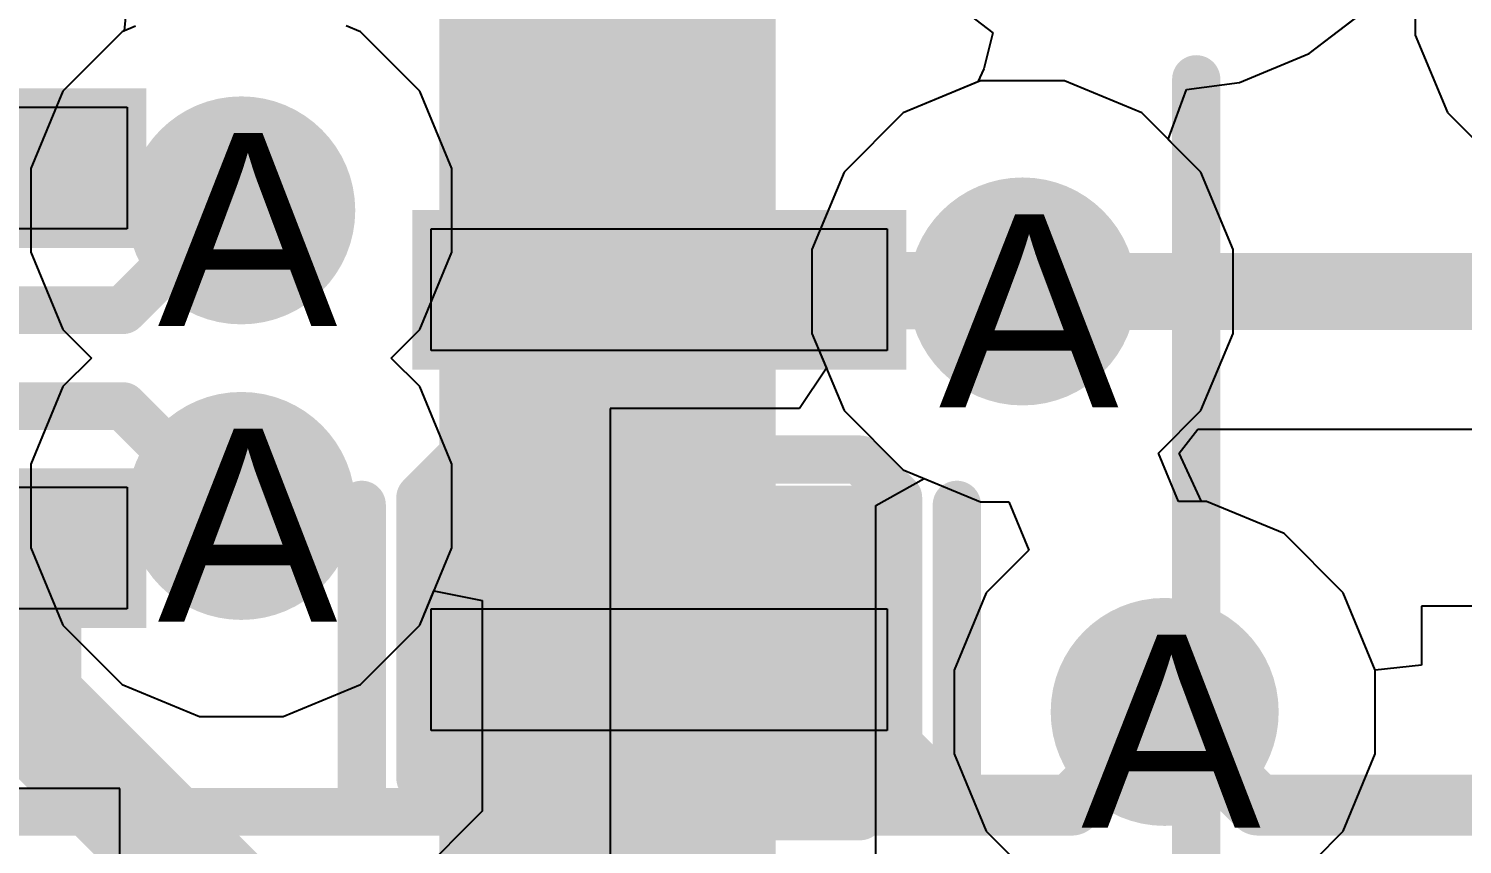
# Model space of a CAD drawing. Header units: inches. Extents: x 0 to 208, y 0 to 213.
# Drawn here: x 0.099 to 0.2476, y 1.9847 to 2.0692 of the extents above; entities that cross this region are included whole.
import ezdxf

# ---------------------------------------------------------------- set-up
doc = ezdxf.new("R2010")
doc.units = ezdxf.units.IN
doc.header["$MEASUREMENT"] = 0
for name, color, linetype in [('Bottom Layer', 5, 'Continuous'), ('Bottom Overlay', 54, 'Continuous'), ('Bottom Paste', 16, 'Continuous'), ('Bottom Solder', 6, 'Continuous'), ('Drill Drawing', 1, 'Continuous'), ('L2_GND1', 16, 'Continuous'), ('L3_SIG1', 76, 'Continuous'), ('L4_PWR', 90, 'Continuous'), ('L5_GND2', 156, 'Continuous'), ('L6_SIG2', 130, 'Continuous'), ('L7_GND3', 216, 'Continuous'), ('Top Layer', 1, 'Continuous'), ('Top Overlay', 2, 'Continuous'), ('Top Paste', 8, 'Continuous'), ('Top Solder', 216, 'Continuous'), ('Via Holes', 16, 'Continuous')]:
    doc.layers.add(name, color=color, linetype=linetype)
doc.styles.add('Arial', font='', dxfattribs={"height": 0.2})
doc.styles.get('Arial').set_extended_font_data('Arial')

# ---------------------------------------------------------------- blocks, each defined once
blk = doc.blocks.new('C___0402_B_68')
at = {"layer": 'Bottom Layer'}
for points in [[(-0.0095, 0.0125), (-0.0095, -0.0125), (-0.0275, -0.0125), (-0.0275, 0.0125)], [(0.0275, 0.0125), (0.0275, -0.0125), (0.0095, -0.0125), (0.0095, 0.0125)]]:
    blk.add_hatch(color=5, dxfattribs=at).paths.add_polyline_path(points)
at = {"layer": 'Bottom Paste'}
for points in [[(-0.0095, 0.0125), (-0.0095, -0.0125), (-0.0275, -0.0125), (-0.0275, 0.0125)], [(0.0275, 0.0125), (0.0275, -0.0125), (0.0095, -0.0125), (0.0095, 0.0125)]]:
    blk.add_hatch(color=16, dxfattribs=at).paths.add_polyline_path(points)
at = {"layer": 'Bottom Solder'}
for points in [[(-0.00714, 0.01486), (-0.00714, -0.01486), (-0.02986, -0.01486), (-0.02986, 0.01486)], [(0.02986, 0.01486), (0.02986, -0.01486), (0.00714, -0.01486), (0.00714, 0.01486)]]:
    blk.add_hatch(color=6, dxfattribs=at).paths.add_polyline_path(points)
at = {"layer": 'Bottom Overlay'}
for points in [[(-0.031, -0.016, 0.005, 0.005, 0), (-0.031, 0.016, 0.005, 0.005, 0)], [(-0.011, 0.016, 0.005, 0.005, 0), (-0.031, 0.016, 0.005, 0.005, 0)], [(0.031, 0.016, 0.005, 0.005, 0), (0.011, 0.016, 0.005, 0.005, 0)], [(0.031, -0.016, 0.005, 0.005, 0), (0.031, 0.016, 0.005, 0.005, 0)], [(-0.011, -0.016, 0.005, 0.005, 0), (-0.031, -0.016, 0.005, 0.005, 0)], [(0.031, -0.016, 0.005, 0.005, 0), (0.011, -0.016, 0.005, 0.005, 0)]]:
    blk.add_lwpolyline(points, format="xyseb", dxfattribs=at)
for points in [[(-0.03225, 0.016, 0.0025, 0.0025, 1), (-0.02975, 0.016, 0.0025, 0.0025, 1)], [(-0.03225, 0.016, 0.0025, 0.0025, 1), (-0.02975, 0.016, 0.0025, 0.0025, 1)], [(-0.01225, 0.016, 0.0025, 0.0025, 1), (-0.00975, 0.016, 0.0025, 0.0025, 1)], [(0.00975, 0.016, 0.0025, 0.0025, 1), (0.01225, 0.016, 0.0025, 0.0025, 1)], [(0.02975, 0.016, 0.0025, 0.0025, 1), (0.03225, 0.016, 0.0025, 0.0025, 1)], [(0.02975, 0.016, 0.0025, 0.0025, 1), (0.03225, 0.016, 0.0025, 0.0025, 1)], [(-0.03225, -0.016, 0.0025, 0.0025, 1), (-0.02975, -0.016, 0.0025, 0.0025, 1)], [(-0.03225, -0.016, 0.0025, 0.0025, 1), (-0.02975, -0.016, 0.0025, 0.0025, 1)], [(-0.01225, -0.016, 0.0025, 0.0025, 1), (-0.00975, -0.016, 0.0025, 0.0025, 1)], [(0.00975, -0.016, 0.0025, 0.0025, 1), (0.01225, -0.016, 0.0025, 0.0025, 1)], [(0.02975, -0.016, 0.0025, 0.0025, 1), (0.03225, -0.016, 0.0025, 0.0025, 1)], [(0.02975, -0.016, 0.0025, 0.0025, 1), (0.03225, -0.016, 0.0025, 0.0025, 1)]]:
    blk.add_lwpolyline(points, format="xyseb", close=True, dxfattribs=at)
blk = doc.blocks.new('DFN1006_2L__B__D____________B_84')
at = {"layer": 'Bottom Layer'}
for points in [[(-0.02067, 0.01378), (-0.00492, 0.01378), (-0.00492, -0.01378), (-0.02067, -0.01378)], [(0.00492, 0.01378), (0.02067, 0.01378), (0.02067, -0.01378), (0.00492, -0.01378)]]:
    blk.add_hatch(color=5, dxfattribs=at).paths.add_polyline_path(points)
at = {"layer": 'Bottom Paste'}
for points in [[(-0.02067, 0.01378), (-0.00492, 0.01378), (-0.00492, -0.01378), (-0.02067, -0.01378)], [(0.00492, 0.01378), (0.02067, 0.01378), (0.02067, -0.01378), (0.00492, -0.01378)]]:
    blk.add_hatch(color=16, dxfattribs=at).paths.add_polyline_path(points)
at = {"layer": 'Bottom Solder'}
for points in [[(-0.02267, 0.01578), (-0.00292, 0.01578), (-0.00292, -0.01578), (-0.02267, -0.01578)], [(0.00292, 0.01578), (0.02267, 0.01578), (0.02267, -0.01578), (0.00292, -0.01578)]]:
    blk.add_hatch(color=6, dxfattribs=at).paths.add_polyline_path(points)
at = {"layer": 'Bottom Overlay'}
for points in [[(-0.0208, 0.01847, 0.005, 0.005, 0), (-0.02474, 0.01453, 0.005, 0.005, 0)], [(-0.01, 0.01847, 0.005, 0.005, 0), (-0.0208, 0.01847, 0.005, 0.005, 0)], [(0.0208, 0.01847, 0.005, 0.005, 0), (0.01, 0.01847, 0.005, 0.005, 0)], [(0.02474, 0.01453, 0.005, 0.005, 0), (0.0208, 0.01847, 0.005, 0.005, 0)], [(-0.03083, 0.01614, 0.005, 0.005, 0), (-0.03083, -0.01378, 0.005, 0.005, 0)], [(0.03082, 0.01614, 0.005, 0.005, 0), (0.03082, -0.01378, 0.005, 0.005, 0)], [(-0.02474, 0.01453, 0.005, 0.005, 0), (-0.02474, -0.01453, 0.005, 0.005, 0)], [(0.02474, 0.01453, 0.005, 0.005, 0), (0.02474, -0.01453, 0.005, 0.005, 0)], [(-0.0208, -0.01847, 0.005, 0.005, 0), (-0.02474, -0.01453, 0.005, 0.005, 0)], [(0.02474, -0.01453, 0.005, 0.005, 0), (0.0208, -0.01847, 0.005, 0.005, 0)], [(-0.01962, -0.01847, 0.005, 0.005, 0), (-0.0208, -0.01847, 0.005, 0.005, 0)], [(-0.01, -0.01847, 0.005, 0.005, 0), (-0.01962, -0.01847, 0.005, 0.005, 0)], [(0.01962, -0.01847, 0.005, 0.005, 0), (0.01, -0.01847, 0.005, 0.005, 0)], [(0.0208, -0.01847, 0.005, 0.005, 0), (0.01962, -0.01847, 0.005, 0.005, 0)]]:
    blk.add_lwpolyline(points, format="xyseb", dxfattribs=at)
for points in [[(-0.02205, 0.01847, 0.0025, 0.0025, 1), (-0.01955, 0.01847, 0.0025, 0.0025, 1)], [(-0.02205, 0.01847, 0.0025, 0.0025, 1), (-0.01955, 0.01847, 0.0025, 0.0025, 1)], [(-0.01125, 0.01847, 0.0025, 0.0025, 1), (-0.00875, 0.01847, 0.0025, 0.0025, 1)], [(0.00875, 0.01847, 0.0025, 0.0025, 1), (0.01125, 0.01847, 0.0025, 0.0025, 1)], [(0.01955, 0.01847, 0.0025, 0.0025, 1), (0.02205, 0.01847, 0.0025, 0.0025, 1)], [(0.01955, 0.01847, 0.0025, 0.0025, 1), (0.02205, 0.01847, 0.0025, 0.0025, 1)], [(-0.03208, 0.01614, 0.0025, 0.0025, 1), (-0.02958, 0.01614, 0.0025, 0.0025, 1)], [(0.02957, 0.01614, 0.0025, 0.0025, 1), (0.03207, 0.01614, 0.0025, 0.0025, 1)], [(-0.02599, 0.01453, 0.0025, 0.0025, 1), (-0.02349, 0.01453, 0.0025, 0.0025, 1)], [(-0.02599, 0.01453, 0.0025, 0.0025, 1), (-0.02349, 0.01453, 0.0025, 0.0025, 1)], [(0.02349, 0.01453, 0.0025, 0.0025, 1), (0.02599, 0.01453, 0.0025, 0.0025, 1)], [(0.02349, 0.01453, 0.0025, 0.0025, 1), (0.02599, 0.01453, 0.0025, 0.0025, 1)], [(-0.03208, -0.01378, 0.0025, 0.0025, 1), (-0.02958, -0.01378, 0.0025, 0.0025, 1)], [(0.02957, -0.01378, 0.0025, 0.0025, 1), (0.03207, -0.01378, 0.0025, 0.0025, 1)], [(-0.02599, -0.01453, 0.0025, 0.0025, 1), (-0.02349, -0.01453, 0.0025, 0.0025, 1)], [(-0.02599, -0.01453, 0.0025, 0.0025, 1), (-0.02349, -0.01453, 0.0025, 0.0025, 1)], [(0.02349, -0.01453, 0.0025, 0.0025, 1), (0.02599, -0.01453, 0.0025, 0.0025, 1)], [(0.02349, -0.01453, 0.0025, 0.0025, 1), (0.02599, -0.01453, 0.0025, 0.0025, 1)], [(-0.02205, -0.01847, 0.0025, 0.0025, 1), (-0.01955, -0.01847, 0.0025, 0.0025, 1)], [(-0.02205, -0.01847, 0.0025, 0.0025, 1), (-0.01955, -0.01847, 0.0025, 0.0025, 1)], [(-0.02087, -0.01847, 0.0025, 0.0025, 1), (-0.01837, -0.01847, 0.0025, 0.0025, 1)], [(-0.02087, -0.01847, 0.0025, 0.0025, 1), (-0.01837, -0.01847, 0.0025, 0.0025, 1)], [(-0.01125, -0.01847, 0.0025, 0.0025, 1), (-0.00875, -0.01847, 0.0025, 0.0025, 1)], [(0.00875, -0.01847, 0.0025, 0.0025, 1), (0.01125, -0.01847, 0.0025, 0.0025, 1)], [(0.01837, -0.01847, 0.0025, 0.0025, 1), (0.02087, -0.01847, 0.0025, 0.0025, 1)], [(0.01837, -0.01847, 0.0025, 0.0025, 1), (0.02087, -0.01847, 0.0025, 0.0025, 1)], [(0.01955, -0.01847, 0.0025, 0.0025, 1), (0.02205, -0.01847, 0.0025, 0.0025, 1)], [(0.01955, -0.01847, 0.0025, 0.0025, 1), (0.02205, -0.01847, 0.0025, 0.0025, 1)]]:
    blk.add_lwpolyline(points, format="xyseb", close=True, dxfattribs=at)
blk = doc.blocks.new('TYPE_C_31_D_07_136')
at = {"layer": 'Top Layer'}
for points in [[(-0.06299, 0.0126), (-0.01575, 0.0126), (-0.01575, 0), (-0.06299, 0)], [(0.01575, 0), (0.06299, 0), (0.06299, -0.0126), (0.01575, -0.0126)], [(-0.06299, -0.02677), (-0.01575, -0.02677), (-0.01575, -0.03937), (-0.06299, -0.03937)], [(0.01575, -0.03937), (0.06299, -0.03937), (0.06299, -0.05197), (0.01575, -0.05197)]]:
    blk.add_hatch(color=1, dxfattribs=at).paths.add_polyline_path(points)
at = {"layer": 'Top Solder'}
for points in [[(-0.06496, 0.01457), (-0.01378, 0.01457), (-0.01378, -0.00197), (-0.06496, -0.00197)], [(0.01378, 0.00197), (0.06496, 0.00197), (0.06496, -0.01457), (0.01378, -0.01457)], [(-0.06496, -0.0248), (-0.01378, -0.0248), (-0.01378, -0.04134), (-0.06496, -0.04134)], [(0.01378, -0.0374), (0.06496, -0.0374), (0.06496, -0.05394), (0.01378, -0.05394)]]:
    blk.add_hatch(color=216, dxfattribs=at).paths.add_polyline_path(points)
at = {"layer": 'Top Overlay'}
blk.add_lwpolyline([(-0.095, 0.05486, 0.005, 0.005, 0), (-0.095, -0.05487, 0.005, 0.005, 0)], format="xyseb", dxfattribs=at)
blk.add_lwpolyline([(-0.09625, -0.05487, 0.0025, 0.0025, 1), (-0.09375, -0.05487, 0.0025, 0.0025, 1)], format="xyseb", close=True, dxfattribs=at)
at = {"layer": 'Top Paste'}
for p, q in [((-0.06299, 0), (-0.06299, 0.0126)), ((-0.06299, 0.0126), (-0.01575, 0.0126)), ((-0.01575, 0.0126), (-0.01575, 0)), ((-0.01575, 0), (-0.06299, 0)), ((0.01575, -0.0126), (0.01575, 0)), ((0.01575, 0), (0.06299, 0)), ((0.06299, -0.0126), (0.01575, -0.0126)), ((-0.06299, -0.03937), (-0.06299, -0.02677)), ((-0.06299, -0.02677), (-0.01575, -0.02677)), ((-0.01575, -0.02677), (-0.01575, -0.03937)), ((-0.01575, -0.03937), (-0.06299, -0.03937)), ((0.01575, -0.05197), (0.01575, -0.03937)), ((0.01575, -0.03937), (0.06299, -0.03937)), ((0.06299, -0.05197), (0.01575, -0.05197))]:
    blk.add_line(p, q, dxfattribs=at)

msp = doc.modelspace()

# ---------------------------------------------------------------- hatches: boundary and pattern name
at = {"layer": 'Bottom Layer'}
h = msp.add_hatch(color=5, dxfattribs=at)
edge = h.paths.add_edge_path()
edge.add_arc((0.12107, 2.0504), 0.01181, 0, 360)
h = msp.add_hatch(color=5, dxfattribs=at)
edge = h.paths.add_edge_path()
edge.add_arc((0.202, 2.042), 0.01181, 0, 360)
h = msp.add_hatch(color=5, dxfattribs=at)
edge = h.paths.add_edge_path()
edge.add_arc((0.12107, 2.01978), 0.01181, 0, 360)
h = msp.add_hatch(color=5, dxfattribs=at)
edge = h.paths.add_edge_path()
edge.add_arc((0.21673, 1.99844), 0.01181, 0, 360)
at = {"layer": 'L2_GND1'}
h = msp.add_hatch(color=16, dxfattribs=at)
edge = h.paths.add_edge_path()
edge.add_arc((0.12107, 2.0504), 0.01181, 0, 360)
h = msp.add_hatch(color=16, dxfattribs=at)
edge = h.paths.add_edge_path()
edge.add_arc((0.202, 2.042), 0.01181, 0, 360)
h = msp.add_hatch(color=16, dxfattribs=at)
edge = h.paths.add_edge_path()
edge.add_arc((0.12107, 2.01978), 0.01181, 0, 360)
h = msp.add_hatch(color=16, dxfattribs=at)
edge = h.paths.add_edge_path()
edge.add_arc((0.21673, 1.99844), 0.01181, 0, 360)
at = {"layer": 'L3_SIG1'}
h = msp.add_hatch(color=76, dxfattribs=at)
edge = h.paths.add_edge_path()
edge.add_arc((0.12107, 2.0504), 0.01181, 0, 360)
h = msp.add_hatch(color=76, dxfattribs=at)
edge = h.paths.add_edge_path()
edge.add_arc((0.202, 2.042), 0.01181, 0, 360)
h = msp.add_hatch(color=76, dxfattribs=at)
edge = h.paths.add_edge_path()
edge.add_arc((0.12107, 2.01978), 0.01181, 0, 360)
h = msp.add_hatch(color=76, dxfattribs=at)
edge = h.paths.add_edge_path()
edge.add_arc((0.21673, 1.99844), 0.01181, 0, 360)
at = {"layer": 'L4_PWR'}
h = msp.add_hatch(color=90, dxfattribs=at)
edge = h.paths.add_edge_path()
edge.add_arc((0.12107, 2.0504), 0.01181, 0, 360)
h = msp.add_hatch(color=90, dxfattribs=at)
edge = h.paths.add_edge_path()
edge.add_arc((0.202, 2.042), 0.01181, 0, 360)
h = msp.add_hatch(color=90, dxfattribs=at)
edge = h.paths.add_edge_path()
edge.add_arc((0.12107, 2.01978), 0.01181, 0, 360)
h = msp.add_hatch(color=90, dxfattribs=at)
edge = h.paths.add_edge_path()
edge.add_arc((0.21673, 1.99844), 0.01181, 0, 360)
at = {"layer": 'L5_GND2'}
h = msp.add_hatch(color=156, dxfattribs=at)
edge = h.paths.add_edge_path()
edge.add_arc((0.12107, 2.0504), 0.01181, 0, 360)
h = msp.add_hatch(color=156, dxfattribs=at)
edge = h.paths.add_edge_path()
edge.add_arc((0.202, 2.042), 0.01181, 0, 360)
h = msp.add_hatch(color=156, dxfattribs=at)
edge = h.paths.add_edge_path()
edge.add_arc((0.12107, 2.01978), 0.01181, 0, 360)
h = msp.add_hatch(color=156, dxfattribs=at)
edge = h.paths.add_edge_path()
edge.add_arc((0.21673, 1.99844), 0.01181, 0, 360)
at = {"layer": 'L6_SIG2'}
h = msp.add_hatch(color=130, dxfattribs=at)
edge = h.paths.add_edge_path()
edge.add_arc((0.12107, 2.0504), 0.01181, 0, 360)
h = msp.add_hatch(color=130, dxfattribs=at)
edge = h.paths.add_edge_path()
edge.add_arc((0.202, 2.042), 0.01181, 0, 360)
h = msp.add_hatch(color=130, dxfattribs=at)
edge = h.paths.add_edge_path()
edge.add_arc((0.12107, 2.01978), 0.01181, 0, 360)
h = msp.add_hatch(color=130, dxfattribs=at)
edge = h.paths.add_edge_path()
edge.add_arc((0.21673, 1.99844), 0.01181, 0, 360)
at = {"layer": 'L7_GND3'}
h = msp.add_hatch(color=216, dxfattribs=at)
edge = h.paths.add_edge_path()
edge.add_arc((0.12107, 2.0504), 0.01181, 0, 360)
h = msp.add_hatch(color=216, dxfattribs=at)
edge = h.paths.add_edge_path()
edge.add_arc((0.202, 2.042), 0.01181, 0, 360)
h = msp.add_hatch(color=216, dxfattribs=at)
edge = h.paths.add_edge_path()
edge.add_arc((0.12107, 2.01978), 0.01181, 0, 360)
h = msp.add_hatch(color=216, dxfattribs=at)
edge = h.paths.add_edge_path()
edge.add_arc((0.21673, 1.99844), 0.01181, 0, 360)
at = {"layer": 'Top Layer'}
h = msp.add_hatch(color=1, dxfattribs=at)
edge = h.paths.add_edge_path()
edge.add_arc((0.12107, 2.0504), 0.01181, 0, 360)
h = msp.add_hatch(color=1, dxfattribs=at)
edge = h.paths.add_edge_path()
edge.add_arc((0.202, 2.042), 0.01181, 0, 360)
h = msp.add_hatch(color=1, dxfattribs=at)
edge = h.paths.add_edge_path()
edge.add_arc((0.12107, 2.01978), 0.01181, 0, 360)
h = msp.add_hatch(color=1, dxfattribs=at)
edge = h.paths.add_edge_path()
edge.add_arc((0.21673, 1.99844), 0.01181, 0, 360)
at = {"layer": 'Via Holes'}
h = msp.add_hatch(color=7, dxfattribs=at)
edge = h.paths.add_edge_path()
edge.add_arc((0.12107, 2.0504), 0.00591, 0, 360)
h = msp.add_hatch(color=7, dxfattribs=at)
edge = h.paths.add_edge_path()
edge.add_arc((0.202, 2.042), 0.00591, 0, 360)
h = msp.add_hatch(color=7, dxfattribs=at)
edge = h.paths.add_edge_path()
edge.add_arc((0.12107, 2.01978), 0.00591, 0, 360)
h = msp.add_hatch(color=7, dxfattribs=at)
edge = h.paths.add_edge_path()
edge.add_arc((0.21673, 1.99844), 0.00591, 0, 360)

# ---------------------------------------------------------------- linework, layer by layer
at = {"layer": 'Bottom Layer'}
for p, q in [((0.19556, 2.0714), (0.19894, 2.06881)), ((0.2317, 2.06664), (0.2379, 2.0714)), ((0.10872, 2.06889), (0.10258, 2.06276)), ((0.11013, 2.06948), (0.10872, 2.06889)), ((0.13343, 2.06889), (0.13194, 2.06951)), ((0.13956, 2.06276), (0.13343, 2.06889)), ((0.19894, 2.06881), (0.19799, 2.06508)), ((0.22448, 2.06365), (0.2317, 2.06664)), ((0.19799, 2.06508), (0.19739, 2.0637)), ((0.19739, 2.0637), (0.18964, 2.06049)), ((0.21709, 2.05775), (0.21899, 2.06293)), ((0.21899, 2.06293), (0.22448, 2.06365)), ((0.10258, 2.06276), (0.09926, 2.05474)), ((0.14288, 2.05474), (0.13956, 2.06276)), ((0.18964, 2.06049), (0.18351, 2.05436)), ((0.22049, 2.05436), (0.21709, 2.05775)), ((0.09926, 2.05474), (0.09926, 2.04607)), ((0.14288, 2.04607), (0.14288, 2.05474)), ((0.18351, 2.05436), (0.18019, 2.04634)), ((0.22381, 2.04634), (0.22049, 2.05436)), ((0.09926, 2.04607), (0.10258, 2.03805)), ((0.13956, 2.03805), (0.14288, 2.04607)), ((0.18019, 2.04634), (0.18019, 2.03766)), ((0.22381, 2.03766), (0.22381, 2.04634)), ((0.10258, 2.03805), (0.10554, 2.03509)), ((0.13661, 2.03509), (0.13956, 2.03805)), ((0.18019, 2.03766), (0.18169, 2.03405)), ((0.22049, 2.02965), (0.22381, 2.03766)), ((0.10554, 2.03509), (0.10258, 2.03214)), ((0.13956, 2.03214), (0.13661, 2.03509)), ((0.18169, 2.03405), (0.17891, 2.02989)), ((0.10258, 2.03214), (0.09926, 2.02412)), ((0.14288, 2.02412), (0.13956, 2.03214)), ((0.17891, 2.02989), (0.15929, 2.02989)), ((0.15929, 2.02989), (0.15929, 1.98233)), ((0.21609, 2.02525), (0.22049, 2.02965)), ((0.21816, 2.02025), (0.21609, 2.02525)), ((0.09926, 2.02412), (0.09926, 2.01544)), ((0.14288, 2.01544), (0.14288, 2.02412)), ((0.22107, 2.02025), (0.21816, 2.02025)), ((0.22909, 2.01693), (0.22107, 2.02025)), ((0.23522, 2.01079), (0.22909, 2.01693)), ((0.09926, 2.01544), (0.10258, 2.00743)), ((0.13956, 2.00743), (0.14288, 2.01544)), ((0.23854, 2.00277), (0.23522, 2.01079)), ((0.30671, 2.0094), (0.24334, 2.0094)), ((0.24334, 2.0094), (0.24334, 2.00327)), ((0.10258, 2.00743), (0.10872, 2.00129)), ((0.13343, 2.00129), (0.13956, 2.00743)), ((0.24334, 2.00327), (0.23854, 2.00277)), ((0.10872, 2.00129), (0.11673, 1.99797)), ((0.12541, 1.99797), (0.13343, 2.00129)), ((0.11673, 1.99797), (0.12541, 1.99797)), ((0.1085, 1.9905), (0.0635, 1.9905)), ((0.1085, 1.95916), (0.1085, 1.9905))]:
    msp.add_line(p, q, dxfattribs=at)
for points in [[(0.15158, 2.03588, 0.02, 0.02, 0), (0.15158, 2.10417, 0.02, 0.02, 0)], [(0.15158, 2.03588, 0.02, 0.02, 0), (0.1516, 2.03586, 0.02, 0.02, 0)], [(0.1516, 1.92414, 0.02, 0.02, 0), (0.1516, 2.03586, 0.02, 0.02, 0)], [(0.1497, 2.0085, 0.012, 0.012, 0), (0.151, 2.0098, 0.012, 0.012, 0)], [(0.151, 2.0098, 0.012, 0.012, 0), (0.151, 2.01, 0.012, 0.012, 0)], [(0.0895, 2.0085, 0.012, 0.012, 0), (0.12678, 1.97122, 0.012, 0.012, 0)], [(0.17717, 2.00611, 0.00633, 0.00633, 0), (0.19448, 1.98879, 0.00633, 0.00633, 0)], [(0.20709, 1.98879, 0.00633, 0.00633, 0), (0.21673, 1.99844, 0.00633, 0.00633, 0)], [(0.21673, 1.99844, 0.00633, 0.00633, 0), (0.22638, 1.98879, 0.00633, 0.00633, 0)], [(0.19448, 1.98879, 0.00633, 0.00633, 0), (0.20709, 1.98879, 0.00633, 0.00633, 0)], [(0.22638, 1.98879, 0.00633, 0.00633, 0), (0.27619, 1.98879, 0.00633, 0.00633, 0)]]:
    msp.add_lwpolyline(points, format="xyseb", dxfattribs=at)
for points in [[(0.14658, 2.03588, 0.01, 0.01, 1), (0.15658, 2.03588, 0.01, 0.01, 1)], [(0.14658, 2.03588, 0.01, 0.01, 1), (0.15658, 2.03588, 0.01, 0.01, 1)], [(0.1466, 2.03586, 0.01, 0.01, 1), (0.1566, 2.03586, 0.01, 0.01, 1)], [(0.1466, 2.03586, 0.01, 0.01, 1), (0.1566, 2.03586, 0.01, 0.01, 1)], [(0.148, 2.01, 0.006, 0.006, 1), (0.154, 2.01, 0.006, 0.006, 1)], [(0.148, 2.0098, 0.006, 0.006, 1), (0.154, 2.0098, 0.006, 0.006, 1)], [(0.148, 2.0098, 0.006, 0.006, 1), (0.154, 2.0098, 0.006, 0.006, 1)], [(0.1467, 2.0085, 0.006, 0.006, 1), (0.1527, 2.0085, 0.006, 0.006, 1)], [(0.17558, 2.00611, 0.00316, 0.00316, 1), (0.17875, 2.00611, 0.00316, 0.00316, 1)], [(0.21515, 1.99844, 0.00316, 0.00316, 1), (0.21831, 1.99844, 0.00316, 0.00316, 1)], [(0.21515, 1.99844, 0.00316, 0.00316, 1), (0.21831, 1.99844, 0.00316, 0.00316, 1)], [(0.1929, 1.98879, 0.00316, 0.00316, 1), (0.19607, 1.98879, 0.00316, 0.00316, 1)], [(0.1929, 1.98879, 0.00316, 0.00316, 1), (0.19607, 1.98879, 0.00316, 0.00316, 1)], [(0.2055, 1.98879, 0.00316, 0.00316, 1), (0.20867, 1.98879, 0.00316, 0.00316, 1)], [(0.2055, 1.98879, 0.00316, 0.00316, 1), (0.20867, 1.98879, 0.00316, 0.00316, 1)], [(0.2248, 1.98879, 0.00316, 0.00316, 1), (0.22796, 1.98879, 0.00316, 0.00316, 1)], [(0.2248, 1.98879, 0.00316, 0.00316, 1), (0.22796, 1.98879, 0.00316, 0.00316, 1)]]:
    msp.add_lwpolyline(points, format="xyseb", close=True, dxfattribs=at)
at = {"layer": 'L2_GND1'}
for p, q in [((0.24269, 2.07723), (0.24269, 2.06855)), ((0.10872, 2.06889), (0.10258, 2.06276)), ((0.11013, 2.06948), (0.10872, 2.06889)), ((0.13343, 2.06889), (0.13194, 2.06951)), ((0.13956, 2.06276), (0.13343, 2.06889)), ((0.24269, 2.06855), (0.24601, 2.06053)), ((0.19766, 2.06381), (0.18964, 2.06049)), ((0.20634, 2.06381), (0.19766, 2.06381)), ((0.21435, 2.06049), (0.20634, 2.06381)), ((0.10258, 2.06276), (0.09926, 2.05474)), ((0.14288, 2.05474), (0.13956, 2.06276)), ((0.18964, 2.06049), (0.18351, 2.05436)), ((0.22049, 2.05436), (0.21435, 2.06049)), ((0.24601, 2.06053), (0.25214, 2.0544)), ((0.09926, 2.05474), (0.09926, 2.04607)), ((0.14288, 2.04607), (0.14288, 2.05474)), ((0.18351, 2.05436), (0.18019, 2.04634)), ((0.22381, 2.04634), (0.22049, 2.05436)), ((0.09926, 2.04607), (0.10258, 2.03805)), ((0.13956, 2.03805), (0.14288, 2.04607)), ((0.18019, 2.04634), (0.18019, 2.03766)), ((0.22381, 2.03766), (0.22381, 2.04634)), ((0.10258, 2.03805), (0.10554, 2.03509)), ((0.13661, 2.03509), (0.13956, 2.03805)), ((0.18019, 2.03766), (0.18351, 2.02965)), ((0.22049, 2.02965), (0.22381, 2.03766)), ((0.10554, 2.03509), (0.10258, 2.03214)), ((0.13956, 2.03214), (0.13661, 2.03509)), ((0.10258, 2.03214), (0.09926, 2.02412)), ((0.14288, 2.02412), (0.13956, 2.03214)), ((0.18351, 2.02965), (0.18964, 2.02351)), ((0.21609, 2.02525), (0.22049, 2.02965)), ((0.21816, 2.02025), (0.21609, 2.02525)), ((0.09926, 2.02412), (0.09926, 2.01544)), ((0.14288, 2.01544), (0.14288, 2.02412)), ((0.18964, 2.02351), (0.19766, 2.02019)), ((0.19766, 2.02019), (0.20057, 2.02019)), ((0.20057, 2.02019), (0.20264, 2.01519)), ((0.22107, 2.02025), (0.21816, 2.02025)), ((0.22909, 2.01693), (0.22107, 2.02025)), ((0.23522, 2.01079), (0.22909, 2.01693)), ((0.09926, 2.01544), (0.10258, 2.00743)), ((0.13956, 2.00743), (0.14288, 2.01544)), ((0.20264, 2.01519), (0.19824, 2.01079)), ((0.19824, 2.01079), (0.19492, 2.00277)), ((0.23854, 2.00277), (0.23522, 2.01079)), ((0.10258, 2.00743), (0.10872, 2.00129)), ((0.13343, 2.00129), (0.13956, 2.00743)), ((0.19492, 2.00277), (0.19492, 1.9941)), ((0.23854, 1.9941), (0.23854, 2.00277)), ((0.10872, 2.00129), (0.11673, 1.99797)), ((0.12541, 1.99797), (0.13343, 2.00129)), ((0.11673, 1.99797), (0.12541, 1.99797)), ((0.19492, 1.9941), (0.19824, 1.98608)), ((0.23522, 1.98608), (0.23854, 1.9941)), ((0.19824, 1.98608), (0.2012, 1.98313)), ((0.23227, 1.98313), (0.23522, 1.98608))]:
    msp.add_line(p, q, dxfattribs=at)
at = {"layer": 'L3_SIG1'}
for p, q in [((0.21823, 2.02525), (0.22015, 2.02773)), ((0.22015, 2.02773), (0.3018, 2.02773)), ((0.22055, 2.02025), (0.21823, 2.02525)), ((0.22107, 2.02025), (0.22055, 2.02025)), ((0.22909, 2.01693), (0.22107, 2.02025)), ((0.23522, 2.01079), (0.22909, 2.01693)), ((0.23854, 2.00277), (0.23522, 2.01079)), ((0.23854, 1.9941), (0.23854, 2.00277)), ((0.23522, 1.98608), (0.23854, 1.9941)), ((0.23227, 1.98313), (0.23522, 1.98608))]:
    msp.add_line(p, q, dxfattribs=at)
for points in [[(0.10884, 2.04006, 0.00494, 0.00494, 0), (0.11918, 2.0504, 0.00494, 0.00494, 0)], [(0.11918, 2.0504, 0.00494, 0.00494, 0), (0.12107, 2.0504, 0.00494, 0.00494, 0)], [(0.202, 2.042, 0.008, 0.008, 0), (0.30771, 2.042, 0.008, 0.008, 0)], [(0.084, 2.04006, 0.00494, 0.00494, 0), (0.10884, 2.04006, 0.00494, 0.00494, 0)], [(0.08812, 2.03012, 0.00494, 0.00494, 0), (0.10884, 2.03012, 0.00494, 0.00494, 0)], [(0.10884, 2.03012, 0.00494, 0.00494, 0), (0.11918, 2.01978, 0.00494, 0.00494, 0)], [(0.11918, 2.01978, 0.00494, 0.00494, 0), (0.12107, 2.01978, 0.00494, 0.00494, 0)], [(0.16977, 2.00428, 0.00494, 0.00494, -0.414214), (0.17474, 2.00925, 0.00494, 0.00494, 0)], [(0.17474, 2.00925, 0.00494, 0.00494, 0), (0.17474, 2.00925, 0.00494, 0.00494, 0)], [(0.17474, 2.00925, 0.00494, 0.00494, -0.414214), (0.17971, 2.00428, 0.00494, 0.00494, 0)], [(0.16977, 1.99307, 0.00494, 0.00494, 0), (0.16977, 2.00428, 0.00494, 0.00494, 0)], [(0.17971, 1.99307, 0.00494, 0.00494, 0), (0.17971, 2.00428, 0.00494, 0.00494, 0)], [(0.20639, 1.9881, 0.00494, 0.00494, 0), (0.21673, 1.99844, 0.00494, 0.00494, 0)], [(0.16977, 1.99307, 0.00494, 0.00494, -0.414214), (0.1648, 1.9881, 0.00494, 0.00494, 0)], [(0.18469, 1.9881, 0.00494, 0.00494, -0.414214), (0.17971, 1.99307, 0.00494, 0.00494, 0)], [(0.09081, 1.9881, 0.00494, 0.00494, 0), (0.14833, 1.9881, 0.00494, 0.00494, 0)], [(0.14833, 1.9881, 0.00494, 0.00494, 0), (0.1648, 1.9881, 0.00494, 0.00494, 0)], [(0.18469, 1.9881, 0.00494, 0.00494, 0), (0.1971, 1.9881, 0.00494, 0.00494, 0)], [(0.1971, 1.9881, 0.00494, 0.00494, 0), (0.20639, 1.9881, 0.00494, 0.00494, 0)]]:
    msp.add_lwpolyline(points, format="xyseb", dxfattribs=at)
for points in [[(0.11794, 2.0504, 0.00247, 0.00247, 1), (0.12041, 2.0504, 0.00247, 0.00247, 1)], [(0.11794, 2.0504, 0.00247, 0.00247, 1), (0.12041, 2.0504, 0.00247, 0.00247, 1)], [(0.11984, 2.0504, 0.00247, 0.00247, 1), (0.12231, 2.0504, 0.00247, 0.00247, 1)], [(0.2, 2.042, 0.004, 0.004, 1), (0.204, 2.042, 0.004, 0.004, 1)], [(0.1076, 2.04006, 0.00247, 0.00247, 1), (0.11007, 2.04006, 0.00247, 0.00247, 1)], [(0.1076, 2.04006, 0.00247, 0.00247, 1), (0.11007, 2.04006, 0.00247, 0.00247, 1)], [(0.1076, 2.03012, 0.00247, 0.00247, 1), (0.11007, 2.03012, 0.00247, 0.00247, 1)], [(0.1076, 2.03012, 0.00247, 0.00247, 1), (0.11007, 2.03012, 0.00247, 0.00247, 1)], [(0.11794, 2.01978, 0.00247, 0.00247, 1), (0.12041, 2.01978, 0.00247, 0.00247, 1)], [(0.11794, 2.01978, 0.00247, 0.00247, 1), (0.12041, 2.01978, 0.00247, 0.00247, 1)], [(0.11984, 2.01978, 0.00247, 0.00247, 1), (0.12231, 2.01978, 0.00247, 0.00247, 1)], [(0.17351, 2.00925, 0.00247, 0.00247, 1), (0.17598, 2.00925, 0.00247, 0.00247, 1)], [(0.17351, 2.00925, 0.00247, 0.00247, 1), (0.17598, 2.00925, 0.00247, 0.00247, 1)], [(0.17351, 2.00925, 0.00247, 0.00247, 1), (0.17598, 2.00925, 0.00247, 0.00247, 1)], [(0.17351, 2.00925, 0.00247, 0.00247, 1), (0.17598, 2.00925, 0.00247, 0.00247, 1)], [(0.16853, 2.00428, 0.00247, 0.00247, 1), (0.17101, 2.00428, 0.00247, 0.00247, 1)], [(0.16853, 2.00428, 0.00247, 0.00247, 1), (0.17101, 2.00428, 0.00247, 0.00247, 1)], [(0.17848, 2.00428, 0.00247, 0.00247, 1), (0.18095, 2.00428, 0.00247, 0.00247, 1)], [(0.17848, 2.00428, 0.00247, 0.00247, 1), (0.18095, 2.00428, 0.00247, 0.00247, 1)], [(0.2155, 1.99844, 0.00247, 0.00247, 1), (0.21797, 1.99844, 0.00247, 0.00247, 1)], [(0.16853, 1.99307, 0.00247, 0.00247, 1), (0.17101, 1.99307, 0.00247, 0.00247, 1)], [(0.16853, 1.99307, 0.00247, 0.00247, 1), (0.17101, 1.99307, 0.00247, 0.00247, 1)], [(0.17848, 1.99307, 0.00247, 0.00247, 1), (0.18095, 1.99307, 0.00247, 0.00247, 1)], [(0.17848, 1.99307, 0.00247, 0.00247, 1), (0.18095, 1.99307, 0.00247, 0.00247, 1)], [(0.1471, 1.9881, 0.00247, 0.00247, 1), (0.14957, 1.9881, 0.00247, 0.00247, 1)], [(0.1471, 1.9881, 0.00247, 0.00247, 1), (0.14957, 1.9881, 0.00247, 0.00247, 1)], [(0.16356, 1.9881, 0.00247, 0.00247, 1), (0.16603, 1.9881, 0.00247, 0.00247, 1)], [(0.16356, 1.9881, 0.00247, 0.00247, 1), (0.16603, 1.9881, 0.00247, 0.00247, 1)], [(0.18345, 1.9881, 0.00247, 0.00247, 1), (0.18592, 1.9881, 0.00247, 0.00247, 1)], [(0.18345, 1.9881, 0.00247, 0.00247, 1), (0.18592, 1.9881, 0.00247, 0.00247, 1)], [(0.19587, 1.9881, 0.00247, 0.00247, 1), (0.19834, 1.9881, 0.00247, 0.00247, 1)], [(0.19587, 1.9881, 0.00247, 0.00247, 1), (0.19834, 1.9881, 0.00247, 0.00247, 1)], [(0.20516, 1.9881, 0.00247, 0.00247, 1), (0.20763, 1.9881, 0.00247, 0.00247, 1)], [(0.20516, 1.9881, 0.00247, 0.00247, 1), (0.20763, 1.9881, 0.00247, 0.00247, 1)]]:
    msp.add_lwpolyline(points, format="xyseb", close=True, dxfattribs=at)
at = {"layer": 'L4_PWR'}
for p, q in [((0.10949, 2.07463), (0.10894, 2.06899)), ((0.2317, 2.06664), (0.23769, 2.07124)), ((0.10872, 2.06889), (0.10258, 2.06276)), ((0.10894, 2.06899), (0.10872, 2.06889)), ((0.24269, 2.06943), (0.24269, 2.06855)), ((0.24269, 2.06855), (0.24601, 2.06053)), ((0.22448, 2.06365), (0.2317, 2.06664)), ((0.21709, 2.05775), (0.21899, 2.06293)), ((0.21899, 2.06293), (0.22448, 2.06365)), ((0.10258, 2.06276), (0.09926, 2.05474)), ((0.24601, 2.06053), (0.25214, 2.0544)), ((0.22049, 2.05436), (0.21709, 2.05775)), ((0.09926, 2.05474), (0.09926, 2.04607)), ((0.22381, 2.04634), (0.22049, 2.05436)), ((0.09926, 2.04607), (0.10258, 2.03805)), ((0.22381, 2.03766), (0.22381, 2.04634)), ((0.10258, 2.03805), (0.10554, 2.03509)), ((0.22049, 2.02965), (0.22381, 2.03766)), ((0.10554, 2.03509), (0.10258, 2.03214)), ((0.10258, 2.03214), (0.09926, 2.02412)), ((0.21609, 2.02525), (0.22049, 2.02965)), ((0.21816, 2.02025), (0.21609, 2.02525)), ((0.09926, 2.02412), (0.09926, 2.01544)), ((0.18681, 2.01981), (0.19181, 2.02261)), ((0.19181, 2.02261), (0.19766, 2.02019)), ((0.18681, 1.9797), (0.18681, 2.01981)), ((0.19766, 2.02019), (0.20057, 2.02019)), ((0.20057, 2.02019), (0.20264, 2.01519)), ((0.22107, 2.02025), (0.21816, 2.02025)), ((0.22909, 2.01693), (0.22107, 2.02025)), ((0.23522, 2.01079), (0.22909, 2.01693)), ((0.09926, 2.01544), (0.10258, 2.00743)), ((0.20264, 2.01519), (0.19824, 2.01079)), ((0.13956, 2.00743), (0.14103, 2.01097)), ((0.14103, 2.01097), (0.14603, 2.00997)), ((0.14603, 2.00997), (0.14603, 1.98815)), ((0.19824, 2.01079), (0.19492, 2.00277)), ((0.23854, 2.00277), (0.23522, 2.01079)), ((0.10258, 2.00743), (0.10872, 2.00129)), ((0.13343, 2.00129), (0.13956, 2.00743)), ((0.19492, 2.00277), (0.19492, 1.9941)), ((0.23854, 1.9941), (0.23854, 2.00277)), ((0.10872, 2.00129), (0.11673, 1.99797)), ((0.12541, 1.99797), (0.13343, 2.00129)), ((0.11673, 1.99797), (0.12541, 1.99797)), ((0.19492, 1.9941), (0.19824, 1.98608)), ((0.23522, 1.98608), (0.23854, 1.9941)), ((0.14603, 1.98815), (0.11386, 1.95598)), ((0.19824, 1.98608), (0.2012, 1.98313)), ((0.23227, 1.98313), (0.23522, 1.98608))]:
    msp.add_line(p, q, dxfattribs=at)
for points in [[(0.16642, 1.9797, 0.02, 0.02, 0), (0.16642, 2.12542, 0.02, 0.02, 0)], [(0.12279, 1.93607, 0.02, 0.02, 0), (0.16642, 1.9797, 0.02, 0.02, 0)]]:
    msp.add_lwpolyline(points, format="xyseb", dxfattribs=at)
msp.add_lwpolyline([(0.16142, 1.9797, 0.01, 0.01, 1), (0.17142, 1.9797, 0.01, 0.01, 1)], format="xyseb", close=True, dxfattribs=at)
msp.add_lwpolyline([(0.16142, 1.9797, 0.01, 0.01, 1), (0.17142, 1.9797, 0.01, 0.01, 1)], format="xyseb", close=True, dxfattribs=at)
at = {"layer": 'L5_GND2'}
for p, q in [((0.19556, 2.0714), (0.19894, 2.06881)), ((0.2317, 2.06664), (0.2379, 2.0714)), ((0.10872, 2.06889), (0.10258, 2.06276)), ((0.11013, 2.06948), (0.10872, 2.06889)), ((0.13343, 2.06889), (0.13194, 2.06951)), ((0.13956, 2.06276), (0.13343, 2.06889)), ((0.19894, 2.06881), (0.19799, 2.06508)), ((0.22448, 2.06365), (0.2317, 2.06664)), ((0.19799, 2.06508), (0.19739, 2.0637)), ((0.19739, 2.0637), (0.18964, 2.06049)), ((0.21709, 2.05775), (0.21899, 2.06293)), ((0.21899, 2.06293), (0.22448, 2.06365)), ((0.10258, 2.06276), (0.09926, 2.05474)), ((0.14288, 2.05474), (0.13956, 2.06276)), ((0.18964, 2.06049), (0.18351, 2.05436)), ((0.22049, 2.05436), (0.21709, 2.05775)), ((0.09926, 2.05474), (0.09926, 2.04607)), ((0.14288, 2.04607), (0.14288, 2.05474)), ((0.18351, 2.05436), (0.18019, 2.04634)), ((0.22381, 2.04634), (0.22049, 2.05436)), ((0.09926, 2.04607), (0.10258, 2.03805)), ((0.13956, 2.03805), (0.14288, 2.04607)), ((0.18019, 2.04634), (0.18019, 2.03766)), ((0.22381, 2.03766), (0.22381, 2.04634)), ((0.10258, 2.03805), (0.10554, 2.03509)), ((0.13661, 2.03509), (0.13956, 2.03805)), ((0.18019, 2.03766), (0.18351, 2.02965)), ((0.22049, 2.02965), (0.22381, 2.03766)), ((0.10554, 2.03509), (0.10258, 2.03214)), ((0.13956, 2.03214), (0.13661, 2.03509)), ((0.10258, 2.03214), (0.09926, 2.02412)), ((0.14288, 2.02412), (0.13956, 2.03214)), ((0.18351, 2.02965), (0.18964, 2.02351)), ((0.21609, 2.02525), (0.22049, 2.02965)), ((0.21816, 2.02025), (0.21609, 2.02525)), ((0.09926, 2.02412), (0.09926, 2.01544)), ((0.14288, 2.01544), (0.14288, 2.02412)), ((0.18964, 2.02351), (0.19766, 2.02019)), ((0.19766, 2.02019), (0.20057, 2.02019)), ((0.20057, 2.02019), (0.20264, 2.01519)), ((0.22107, 2.02025), (0.21816, 2.02025)), ((0.22909, 2.01693), (0.22107, 2.02025)), ((0.23522, 2.01079), (0.22909, 2.01693)), ((0.09926, 2.01544), (0.10258, 2.00743)), ((0.13956, 2.00743), (0.14288, 2.01544)), ((0.20264, 2.01519), (0.19824, 2.01079)), ((0.19824, 2.01079), (0.19492, 2.00277)), ((0.23854, 2.00277), (0.23522, 2.01079)), ((0.10258, 2.00743), (0.10872, 2.00129)), ((0.13343, 2.00129), (0.13956, 2.00743)), ((0.19492, 2.00277), (0.19492, 1.9941)), ((0.23854, 1.9941), (0.23854, 2.00277)), ((0.10872, 2.00129), (0.11673, 1.99797)), ((0.12541, 1.99797), (0.13343, 2.00129)), ((0.11673, 1.99797), (0.12541, 1.99797)), ((0.19492, 1.9941), (0.19824, 1.98608)), ((0.23522, 1.98608), (0.23854, 1.9941)), ((0.19824, 1.98608), (0.2012, 1.98313)), ((0.23227, 1.98313), (0.23522, 1.98608))]:
    msp.add_line(p, q, dxfattribs=at)
at = {"layer": 'L6_SIG2'}
for p, q in [((0.19556, 2.0714), (0.19894, 2.06881)), ((0.2317, 2.06664), (0.2379, 2.0714)), ((0.10872, 2.06889), (0.10258, 2.06276)), ((0.11013, 2.06948), (0.10872, 2.06889)), ((0.13343, 2.06889), (0.13194, 2.06951)), ((0.13956, 2.06276), (0.13343, 2.06889)), ((0.19894, 2.06881), (0.19799, 2.06508)), ((0.22448, 2.06365), (0.2317, 2.06664)), ((0.19799, 2.06508), (0.19739, 2.0637)), ((0.19739, 2.0637), (0.18964, 2.06049)), ((0.21709, 2.05775), (0.21899, 2.06293)), ((0.21899, 2.06293), (0.22448, 2.06365)), ((0.10258, 2.06276), (0.09926, 2.05474)), ((0.14288, 2.05474), (0.13956, 2.06276)), ((0.18964, 2.06049), (0.18351, 2.05436)), ((0.22049, 2.05436), (0.21709, 2.05775)), ((0.09926, 2.05474), (0.09926, 2.04607)), ((0.14288, 2.04607), (0.14288, 2.05474)), ((0.18351, 2.05436), (0.18019, 2.04634)), ((0.22381, 2.04634), (0.22049, 2.05436)), ((0.09926, 2.04607), (0.10258, 2.03805)), ((0.13956, 2.03805), (0.14288, 2.04607)), ((0.18019, 2.04634), (0.18019, 2.03766)), ((0.22381, 2.03766), (0.22381, 2.04634)), ((0.10258, 2.03805), (0.10554, 2.03509)), ((0.13661, 2.03509), (0.13956, 2.03805)), ((0.18019, 2.03766), (0.18351, 2.02965)), ((0.22049, 2.02965), (0.22381, 2.03766)), ((0.10554, 2.03509), (0.10258, 2.03214)), ((0.13956, 2.03214), (0.13661, 2.03509)), ((0.10258, 2.03214), (0.09926, 2.02412)), ((0.14288, 2.02412), (0.13956, 2.03214)), ((0.18351, 2.02965), (0.18964, 2.02351)), ((0.21609, 2.02525), (0.22049, 2.02965)), ((0.21816, 2.02025), (0.21609, 2.02525)), ((0.09926, 2.02412), (0.09926, 2.01544)), ((0.14288, 2.01544), (0.14288, 2.02412)), ((0.18964, 2.02351), (0.19766, 2.02019)), ((0.19766, 2.02019), (0.20057, 2.02019)), ((0.20057, 2.02019), (0.20264, 2.01519)), ((0.22107, 2.02025), (0.21816, 2.02025)), ((0.22909, 2.01693), (0.22107, 2.02025)), ((0.23522, 2.01079), (0.22909, 2.01693)), ((0.09926, 2.01544), (0.10258, 2.00743)), ((0.13956, 2.00743), (0.14288, 2.01544)), ((0.20264, 2.01519), (0.19824, 2.01079)), ((0.19824, 2.01079), (0.19492, 2.00277)), ((0.23854, 2.00277), (0.23522, 2.01079)), ((0.10258, 2.00743), (0.10872, 2.00129)), ((0.13343, 2.00129), (0.13956, 2.00743)), ((0.19492, 2.00277), (0.19492, 1.9941)), ((0.23854, 1.9941), (0.23854, 2.00277)), ((0.10872, 2.00129), (0.11673, 1.99797)), ((0.12541, 1.99797), (0.13343, 2.00129)), ((0.11673, 1.99797), (0.12541, 1.99797)), ((0.19492, 1.9941), (0.19824, 1.98608)), ((0.23522, 1.98608), (0.23854, 1.9941)), ((0.19824, 1.98608), (0.2012, 1.98313)), ((0.23227, 1.98313), (0.23522, 1.98608))]:
    msp.add_line(p, q, dxfattribs=at)
at = {"layer": 'L7_GND3'}
for p, q in [((0.19556, 2.0714), (0.19894, 2.06881)), ((0.2317, 2.06664), (0.2379, 2.0714)), ((0.10872, 2.06889), (0.10258, 2.06276)), ((0.11013, 2.06948), (0.10872, 2.06889)), ((0.13343, 2.06889), (0.13194, 2.06951)), ((0.13956, 2.06276), (0.13343, 2.06889)), ((0.19894, 2.06881), (0.19799, 2.06508)), ((0.22448, 2.06365), (0.2317, 2.06664)), ((0.19799, 2.06508), (0.19739, 2.0637)), ((0.19739, 2.0637), (0.18964, 2.06049)), ((0.21709, 2.05775), (0.21899, 2.06293)), ((0.21899, 2.06293), (0.22448, 2.06365)), ((0.10258, 2.06276), (0.09926, 2.05474)), ((0.14288, 2.05474), (0.13956, 2.06276)), ((0.18964, 2.06049), (0.18351, 2.05436)), ((0.22049, 2.05436), (0.21709, 2.05775)), ((0.09926, 2.05474), (0.09926, 2.04607)), ((0.14288, 2.04607), (0.14288, 2.05474)), ((0.18351, 2.05436), (0.18019, 2.04634)), ((0.22381, 2.04634), (0.22049, 2.05436)), ((0.09926, 2.04607), (0.10258, 2.03805)), ((0.13956, 2.03805), (0.14288, 2.04607)), ((0.18019, 2.04634), (0.18019, 2.03766)), ((0.22381, 2.03766), (0.22381, 2.04634)), ((0.10258, 2.03805), (0.10554, 2.03509)), ((0.13661, 2.03509), (0.13956, 2.03805)), ((0.18019, 2.03766), (0.18351, 2.02965)), ((0.22049, 2.02965), (0.22381, 2.03766)), ((0.10554, 2.03509), (0.10258, 2.03214)), ((0.13956, 2.03214), (0.13661, 2.03509)), ((0.10258, 2.03214), (0.09926, 2.02412)), ((0.14288, 2.02412), (0.13956, 2.03214)), ((0.18351, 2.02965), (0.18964, 2.02351)), ((0.21609, 2.02525), (0.22049, 2.02965)), ((0.21816, 2.02025), (0.21609, 2.02525)), ((0.09926, 2.02412), (0.09926, 2.01544)), ((0.14288, 2.01544), (0.14288, 2.02412)), ((0.18964, 2.02351), (0.19766, 2.02019)), ((0.19766, 2.02019), (0.20057, 2.02019)), ((0.20057, 2.02019), (0.20264, 2.01519)), ((0.22107, 2.02025), (0.21816, 2.02025)), ((0.22909, 2.01693), (0.22107, 2.02025)), ((0.23522, 2.01079), (0.22909, 2.01693)), ((0.09926, 2.01544), (0.10258, 2.00743)), ((0.13956, 2.00743), (0.14288, 2.01544)), ((0.20264, 2.01519), (0.19824, 2.01079)), ((0.19824, 2.01079), (0.19492, 2.00277)), ((0.23854, 2.00277), (0.23522, 2.01079)), ((0.10258, 2.00743), (0.10872, 2.00129)), ((0.13343, 2.00129), (0.13956, 2.00743)), ((0.19492, 2.00277), (0.19492, 1.9941)), ((0.23854, 1.9941), (0.23854, 2.00277)), ((0.10872, 2.00129), (0.11673, 1.99797)), ((0.12541, 1.99797), (0.13343, 2.00129)), ((0.11673, 1.99797), (0.12541, 1.99797)), ((0.19492, 1.9941), (0.19824, 1.98608)), ((0.23522, 1.98608), (0.23854, 1.9941)), ((0.19824, 1.98608), (0.2012, 1.98313)), ((0.23227, 1.98313), (0.23522, 1.98608))]:
    msp.add_line(p, q, dxfattribs=at)
at = {"layer": 'Top Layer'}
for p, q in [((0.2317, 2.06664), (0.2379, 2.0714)), ((0.22448, 2.06365), (0.2317, 2.06664)), ((0.21709, 2.05775), (0.21899, 2.06293)), ((0.21899, 2.06293), (0.22448, 2.06365)), ((0.22049, 2.05436), (0.21709, 2.05775)), ((0.22381, 2.04634), (0.22049, 2.05436)), ((0.22381, 2.03766), (0.22381, 2.04634)), ((0.22049, 2.02965), (0.22381, 2.03766)), ((0.21609, 2.02525), (0.22049, 2.02965)), ((0.21816, 2.02025), (0.21609, 2.02525)), ((0.22107, 2.02025), (0.21816, 2.02025)), ((0.22909, 2.01693), (0.22107, 2.02025)), ((0.23522, 2.01079), (0.22909, 2.01693)), ((0.23854, 2.00277), (0.23522, 2.01079)), ((0.23854, 1.9941), (0.23854, 2.00277)), ((0.23522, 1.98608), (0.23854, 1.9941)), ((0.23227, 1.98313), (0.23522, 1.98608))]:
    msp.add_line(p, q, dxfattribs=at)
for points in [[(0.08782, 2.05259, 0.00633, 0.00633, 0), (0.12189, 2.05259, 0.00633, 0.00633, 0)], [(0.12189, 2.05259, 0.00633, 0.00633, 0), (0.12407, 2.0504, 0.00633, 0.00633, 0)], [(0.166, 2.042, 0.008, 0.008, 0), (0.16609, 2.04209, 0.008, 0.008, 0)], [(0.16609, 2.04209, 0.008, 0.008, 0), (0.20191, 2.04209, 0.008, 0.008, 0)], [(0.20191, 2.04209, 0.008, 0.008, 0), (0.202, 2.042, 0.008, 0.008, 0)], [(0.12189, 2.0176, 0.00633, 0.00633, 0), (0.12407, 2.01978, 0.00633, 0.00633, 0)], [(0.08782, 2.0176, 0.00633, 0.00633, 0), (0.12189, 2.0176, 0.00633, 0.00633, 0)], [(0.16437, 2.00281, 0.00633, 0.00633, 0), (0.17839, 1.98879, 0.00633, 0.00633, 0)], [(0.20709, 1.98879, 0.00633, 0.00633, 0), (0.21673, 1.99844, 0.00633, 0.00633, 0)], [(0.17839, 1.98879, 0.00633, 0.00633, 0), (0.20709, 1.98879, 0.00633, 0.00633, 0)]]:
    msp.add_lwpolyline(points, format="xyseb", dxfattribs=at)
for points in [[(0.1203, 2.05259, 0.00316, 0.00316, 1), (0.12347, 2.05259, 0.00316, 0.00316, 1)], [(0.1203, 2.05259, 0.00316, 0.00316, 1), (0.12347, 2.05259, 0.00316, 0.00316, 1)], [(0.12249, 2.0504, 0.00316, 0.00316, 1), (0.12565, 2.0504, 0.00316, 0.00316, 1)], [(0.164, 2.042, 0.004, 0.004, 1), (0.168, 2.042, 0.004, 0.004, 1)], [(0.16409, 2.04209, 0.004, 0.004, 1), (0.16809, 2.04209, 0.004, 0.004, 1)], [(0.16409, 2.04209, 0.004, 0.004, 1), (0.16809, 2.04209, 0.004, 0.004, 1)], [(0.19991, 2.04209, 0.004, 0.004, 1), (0.20391, 2.04209, 0.004, 0.004, 1)], [(0.19991, 2.04209, 0.004, 0.004, 1), (0.20391, 2.04209, 0.004, 0.004, 1)], [(0.2, 2.042, 0.004, 0.004, 1), (0.204, 2.042, 0.004, 0.004, 1)], [(0.12249, 2.01978, 0.00316, 0.00316, 1), (0.12565, 2.01978, 0.00316, 0.00316, 1)], [(0.1203, 2.0176, 0.00316, 0.00316, 1), (0.12347, 2.0176, 0.00316, 0.00316, 1)], [(0.1203, 2.0176, 0.00316, 0.00316, 1), (0.12347, 2.0176, 0.00316, 0.00316, 1)], [(0.16279, 2.00281, 0.00316, 0.00316, 1), (0.16595, 2.00281, 0.00316, 0.00316, 1)], [(0.21515, 1.99844, 0.00316, 0.00316, 1), (0.21831, 1.99844, 0.00316, 0.00316, 1)], [(0.17681, 1.98879, 0.00316, 0.00316, 1), (0.17997, 1.98879, 0.00316, 0.00316, 1)], [(0.17681, 1.98879, 0.00316, 0.00316, 1), (0.17997, 1.98879, 0.00316, 0.00316, 1)], [(0.2055, 1.98879, 0.00316, 0.00316, 1), (0.20867, 1.98879, 0.00316, 0.00316, 1)], [(0.2055, 1.98879, 0.00316, 0.00316, 1), (0.20867, 1.98879, 0.00316, 0.00316, 1)]]:
    msp.add_lwpolyline(points, format="xyseb", close=True, dxfattribs=at)

# ---------------------------------------------------------------- block references
for name, p, rotation in [('TYPE_C_31_D_07_136', (0.125, 2.00911), 180), ('DFN1006_2L__B__D____________B_84', (0.16437, 2.00611), 180), ('C___0402_B_68', (0.086, 1.99), 270)]:
    msp.add_blockref(name, p, dxfattribs=dict(rotation=rotation))

# ---------------------------------------------------------------- texts
at = {"layer": 'Drill Drawing', "style": 'Arial'}
for p in [(0.11241, 2.03841), (0.19334, 2.03), (0.11241, 2.00779), (0.20807, 1.98644)]:
    msp.add_text('A', height=0.02, dxfattribs=at).set_placement(p)

doc.saveas('drawing.dxf')
